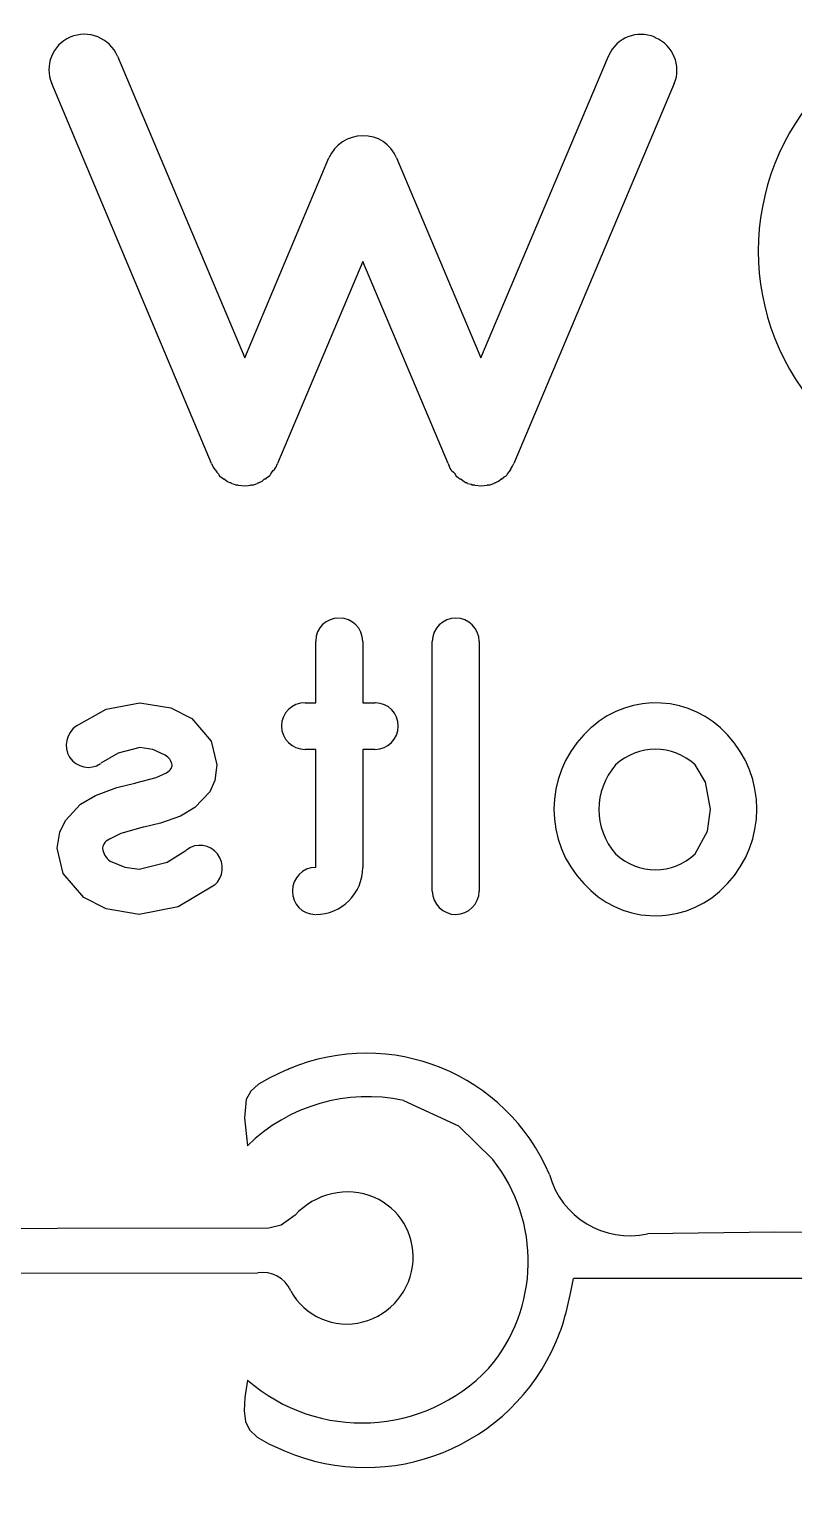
# Model space of a CAD drawing. Header units: inches. Extents: x -144 to 693, y -254 to -25.
# Drawn here: x -106.08 to -103.559, y -242.473 to -237.634 of the extents above; entities that cross this region are included whole.
import ezdxf

# ---------------------------------------------------------------- set-up
doc = ezdxf.new("R2010")
doc.units = ezdxf.units.IN
doc.header["$MEASUREMENT"] = 0
doc.layers.add('Layer 1', color=7, linetype='Continuous')

# ---------------------------------------------------------------- blocks, each defined once
blk = doc.blocks.new('block 452')
at = {"layer": 'Layer 1', "color": 7, "lineweight": 25, "true_color": 0xffffff}
blk.add_lwpolyline([(-105.7183, -240.4057), (-105.6252, -240.3822), (-105.5646, -240.3443)], dxfattribs=at)
blk = doc.blocks.new('block 453')
at = {"layer": 'Layer 1', "color": 7, "lineweight": 25, "true_color": 0xffffff}
blk.add_lwpolyline([(-105.8137, -240.3788), (-105.7658, -240.3995), (-105.7183, -240.4057)], dxfattribs=at)
blk = doc.blocks.new('block 454')
at = {"layer": 'Layer 1', "color": 7, "lineweight": 25, "true_color": 0xffffff}
blk.add_open_spline([(-105.8388, -240.3368), (-105.8371, -240.354), (-105.8278, -240.3698), (-105.8137, -240.3788)], degree=3, dxfattribs=at)
blk = doc.blocks.new('block 455')
at = {"layer": 'Layer 1', "color": 7, "lineweight": 25, "true_color": 0xffffff}
blk.add_lwpolyline([(-105.8347, -240.323), (-105.8378, -240.3299), (-105.8388, -240.3368)], dxfattribs=at)
blk = doc.blocks.new('block 456')
at = {"layer": 'Layer 1', "color": 7, "lineweight": 25, "true_color": 0xffffff}
blk.add_open_spline([(-105.8161, -240.3064), (-105.8244, -240.3099), (-105.8306, -240.3154), (-105.8347, -240.323)], degree=3, dxfattribs=at)
blk = doc.blocks.new('block 457')
at = {"layer": 'Layer 1', "color": 7, "lineweight": 25, "true_color": 0xffffff}
blk.add_lwpolyline([(-105.7045, -240.2672), (-105.7789, -240.2878), (-105.8161, -240.3064)], dxfattribs=at)
blk = doc.blocks.new('block 458')
at = {"layer": 'Layer 1', "color": 7, "lineweight": 25, "true_color": 0xffffff}
blk.add_lwpolyline([(-105.7031, -240.2672), (-105.7045, -240.2672)], dxfattribs=at)
blk = doc.blocks.new('block 459')
at = {"layer": 'Layer 1', "color": 7, "lineweight": 25, "true_color": 0xffffff}
blk.add_lwpolyline([(-105.5815, -240.2306), (-105.6473, -240.2541), (-105.7031, -240.2672)], dxfattribs=at)
blk = doc.blocks.new('block 460')
at = {"layer": 'Layer 1', "color": 7, "lineweight": 25, "true_color": 0xffffff}
blk.add_lwpolyline([(-105.485, -240.15), (-105.5343, -240.2024), (-105.5815, -240.2306)], dxfattribs=at)
blk = doc.blocks.new('block 461')
at = {"layer": 'Layer 1', "color": 7, "lineweight": 25, "true_color": 0xffffff}
blk.add_lwpolyline([(-105.4613, -240.0618), (-105.4688, -240.1135), (-105.485, -240.15)], dxfattribs=at)
blk = doc.blocks.new('block 462')
at = {"layer": 'Layer 1', "color": 7, "lineweight": 25, "true_color": 0xffffff}
blk.add_lwpolyline([(-105.5439, -239.9082), (-105.4802, -239.9833), (-105.4613, -240.0618)], dxfattribs=at)
blk = doc.blocks.new('block 463')
at = {"layer": 'Layer 1', "color": 7, "lineweight": 25, "true_color": 0xffffff}
blk.add_lwpolyline([(-105.7159, -239.8565), (-105.6135, -239.873), (-105.5439, -239.9082)], dxfattribs=at)
blk = doc.blocks.new('block 464')
at = {"layer": 'Layer 1', "color": 7, "lineweight": 25, "true_color": 0xffffff}
blk.add_lwpolyline([(-105.9253, -239.933), (-105.8271, -239.8779), (-105.7159, -239.8565)], dxfattribs=at)
blk = doc.blocks.new('block 465')
at = {"layer": 'Layer 1', "color": 7, "lineweight": 25, "true_color": 0xffffff}
blk.add_open_spline([(-105.9253, -239.933), (-105.9587, -239.9564), (-105.9687, -240.0019), (-105.9477, -240.0363)], degree=3, dxfattribs=at)
blk = doc.blocks.new('block 466')
at = {"layer": 'Layer 1', "color": 7, "lineweight": 25, "true_color": 0xffffff}
blk.add_open_spline([(-105.9477, -240.0363), (-105.925, -240.0708), (-105.8792, -240.0797), (-105.8454, -240.057)], degree=3, dxfattribs=at)
blk = doc.blocks.new('block 467')
at = {"layer": 'Layer 1', "color": 7, "lineweight": 25, "true_color": 0xffffff}
blk.add_lwpolyline([(-105.7159, -240.0046), (-105.7875, -240.0226), (-105.8444, -240.0563)], dxfattribs=at)
blk = doc.blocks.new('block 468')
at = {"layer": 'Layer 1', "color": 7, "lineweight": 25, "true_color": 0xffffff}
blk.add_lwpolyline([(-105.6318, -240.0294), (-105.6728, -240.0102), (-105.7159, -240.0046)], dxfattribs=at)
blk = doc.blocks.new('block 469')
at = {"layer": 'Layer 1', "color": 7, "lineweight": 25, "true_color": 0xffffff}
blk.add_open_spline([(-105.6094, -240.0618), (-105.6115, -240.0481), (-105.6197, -240.0363), (-105.6318, -240.0294)], degree=3, dxfattribs=at)
blk = doc.blocks.new('block 470')
at = {"layer": 'Layer 1', "color": 7, "lineweight": 25, "true_color": 0xffffff}
blk.add_open_spline([(-105.6122, -240.0729), (-105.6101, -240.0701), (-105.6091, -240.066), (-105.6094, -240.0618)], degree=3, dxfattribs=at)
blk = doc.blocks.new('block 471')
at = {"layer": 'Layer 1', "color": 7, "lineweight": 25, "true_color": 0xffffff}
blk.add_open_spline([(-105.6277, -240.0873), (-105.6211, -240.0839), (-105.6159, -240.0791), (-105.6122, -240.0729)], degree=3, dxfattribs=at)
blk = doc.blocks.new('block 472')
at = {"layer": 'Layer 1', "color": 7, "lineweight": 25, "true_color": 0xffffff}
blk.add_lwpolyline([(-105.7296, -240.1204), (-105.6618, -240.1032), (-105.6277, -240.0873)], dxfattribs=at)
blk = doc.blocks.new('block 473')
at = {"layer": 'Layer 1', "color": 7, "lineweight": 25, "true_color": 0xffffff}
blk.add_lwpolyline([(-105.731, -240.1218), (-105.7296, -240.1204)], dxfattribs=at)
blk = doc.blocks.new('block 474')
at = {"layer": 'Layer 1', "color": 7, "lineweight": 25, "true_color": 0xffffff}
blk.add_lwpolyline([(-105.7324, -240.1218), (-105.731, -240.1218)], dxfattribs=at)
blk = doc.blocks.new('block 475')
at = {"layer": 'Layer 1', "color": 7, "lineweight": 25, "true_color": 0xffffff}
blk.add_lwpolyline([(-105.8623, -240.1624), (-105.7916, -240.1356), (-105.7324, -240.1218)], dxfattribs=at)
blk = doc.blocks.new('block 476')
at = {"layer": 'Layer 1', "color": 7, "lineweight": 25, "true_color": 0xffffff}
blk.add_lwpolyline([(-105.9615, -240.2451), (-105.9112, -240.1907), (-105.8623, -240.1624)], dxfattribs=at)
blk = doc.blocks.new('block 477')
at = {"layer": 'Layer 1', "color": 7, "lineweight": 25, "true_color": 0xffffff}
blk.add_lwpolyline([(-105.9884, -240.3368), (-105.9794, -240.2837), (-105.9615, -240.2451)], dxfattribs=at)
blk = doc.blocks.new('block 478')
at = {"layer": 'Layer 1', "color": 7, "lineweight": 25, "true_color": 0xffffff}
blk.add_lwpolyline([(-105.9002, -240.4994), (-105.9684, -240.4201), (-105.9884, -240.3368)], dxfattribs=at)
blk = doc.blocks.new('block 479')
at = {"layer": 'Layer 1', "color": 7, "lineweight": 25, "true_color": 0xffffff}
blk.add_lwpolyline([(-105.7183, -240.5552), (-105.8271, -240.5366), (-105.9002, -240.4994)], dxfattribs=at)
blk = doc.blocks.new('block 480')
at = {"layer": 'Layer 1', "color": 7, "lineweight": 25, "true_color": 0xffffff}
blk.add_lwpolyline([(-105.4699, -240.4587), (-105.5894, -240.5297), (-105.7183, -240.5552)], dxfattribs=at)
blk = doc.blocks.new('block 481')
at = {"layer": 'Layer 1', "color": 7, "lineweight": 25, "true_color": 0xffffff}
blk.add_open_spline([(-105.4699, -240.4587), (-105.4392, -240.4325), (-105.4344, -240.3864), (-105.4599, -240.3554)], degree=3, dxfattribs=at)
blk = doc.blocks.new('block 482')
at = {"layer": 'Layer 1', "color": 7, "lineweight": 25, "true_color": 0xffffff}
blk.add_open_spline([(-105.4599, -240.3554), (-105.484, -240.3237), (-105.5295, -240.3175), (-105.5612, -240.3416), (-105.5625, -240.3423), (-105.5636, -240.343), (-105.5646, -240.3443)], degree=3, knots=[0, 0, 0, 0, 1, 1, 1, 2, 2, 2, 2], dxfattribs=at)
blk = doc.blocks.new('block 483')
at = {"layer": 'Layer 1', "color": 7, "lineweight": 25, "true_color": 0xffffff}
blk.add_lwpolyline([(-104.7509, -240.478), (-104.7509, -239.6539)], dxfattribs=at)
blk = doc.blocks.new('block 484')
at = {"layer": 'Layer 1', "color": 7, "lineweight": 25, "true_color": 0xffffff}
blk.add_open_spline([(-104.7509, -240.478), (-104.7509, -240.5207), (-104.7157, -240.5552), (-104.673, -240.5552)], degree=3, dxfattribs=at)
blk = doc.blocks.new('block 485')
at = {"layer": 'Layer 1', "color": 7, "lineweight": 25, "true_color": 0xffffff}
blk.add_open_spline([(-104.673, -240.5552), (-104.631, -240.5545), (-104.5965, -240.5207), (-104.5962, -240.478)], degree=3, dxfattribs=at)
blk = doc.blocks.new('block 486')
at = {"layer": 'Layer 1', "color": 7, "lineweight": 25, "true_color": 0xffffff}
blk.add_lwpolyline([(-104.5962, -239.6539), (-104.5962, -240.478)], dxfattribs=at)
blk = doc.blocks.new('block 487')
at = {"layer": 'Layer 1', "color": 7, "lineweight": 25, "true_color": 0xffffff}
blk.add_open_spline([(-104.5962, -239.6539), (-104.5965, -239.6112), (-104.631, -239.5775), (-104.673, -239.5768)], degree=3, dxfattribs=at)
blk = doc.blocks.new('block 488')
at = {"layer": 'Layer 1', "color": 7, "lineweight": 25, "true_color": 0xffffff}
blk.add_open_spline([(-104.673, -239.5768), (-104.7157, -239.5768), (-104.7509, -239.6112), (-104.7509, -239.6539)], degree=3, dxfattribs=at)
blk = doc.blocks.new('block 530')
at = {"layer": 'Layer 1', "color": 7, "lineweight": 25, "true_color": 0xffffff}
blk.add_lwpolyline([(-105.4127, -239.133), (-105.4041, -239.1351), (-105.3955, -239.1379)], dxfattribs=at)
blk = doc.blocks.new('block 531')
at = {"layer": 'Layer 1', "color": 7, "lineweight": 25, "true_color": 0xffffff}
blk.add_lwpolyline([(-105.3913, -239.1379), (-105.3955, -239.1379)], dxfattribs=at)
blk = doc.blocks.new('block 532')
at = {"layer": 'Layer 1', "color": 7, "lineweight": 25, "true_color": 0xffffff}
blk.add_lwpolyline([(-105.3913, -239.1379), (-105.38, -239.1392), (-105.3696, -239.1399)], dxfattribs=at)
blk = doc.blocks.new('block 533')
at = {"layer": 'Layer 1', "color": 7, "lineweight": 25, "true_color": 0xffffff}
blk.add_lwpolyline([(-105.3696, -239.1399), (-105.3589, -239.1392), (-105.3503, -239.1379)], dxfattribs=at)
blk = doc.blocks.new('block 534')
at = {"layer": 'Layer 1', "color": 7, "lineweight": 25, "true_color": 0xffffff}
blk.add_lwpolyline([(-105.3441, -239.1379), (-105.3503, -239.1379)], dxfattribs=at)
blk = doc.blocks.new('block 535')
at = {"layer": 'Layer 1', "color": 7, "lineweight": 25, "true_color": 0xffffff}
blk.add_lwpolyline([(-105.3441, -239.1379), (-105.3345, -239.1344), (-105.329, -239.133)], dxfattribs=at)
blk = doc.blocks.new('block 536')
at = {"layer": 'Layer 1', "color": 7, "lineweight": 25, "true_color": 0xffffff}
blk.add_open_spline([(-105.3248, -239.131), (-105.3262, -239.131), (-105.3279, -239.1317), (-105.329, -239.133)], degree=3, dxfattribs=at)
blk = doc.blocks.new('block 537')
at = {"layer": 'Layer 1', "color": 7, "lineweight": 25, "true_color": 0xffffff}
blk.add_lwpolyline([(-105.3248, -239.131), (-105.3121, -239.1248), (-105.3052, -239.1179)], dxfattribs=at)
blk = doc.blocks.new('block 538')
at = {"layer": 'Layer 1', "color": 7, "lineweight": 25, "true_color": 0xffffff}
blk.add_lwpolyline([(-105.3031, -239.1179), (-105.3052, -239.1179)], dxfattribs=at)
blk = doc.blocks.new('block 539')
at = {"layer": 'Layer 1', "color": 7, "lineweight": 25, "true_color": 0xffffff}
blk.add_lwpolyline([(-105.3031, -239.1179), (-105.2938, -239.111), (-105.288, -239.1075)], dxfattribs=at)
blk = doc.blocks.new('block 540')
at = {"layer": 'Layer 1', "color": 7, "lineweight": 25, "true_color": 0xffffff}
blk.add_lwpolyline([(-105.288, -239.1075), (-105.2856, -239.1048), (-105.2835, -239.1007)], dxfattribs=at)
blk = doc.blocks.new('block 541')
at = {"layer": 'Layer 1', "color": 7, "lineweight": 25, "true_color": 0xffffff}
blk.add_lwpolyline([(-105.2835, -239.1007), (-105.2787, -239.0938), (-105.2752, -239.0882)], dxfattribs=at)
blk = doc.blocks.new('block 542')
at = {"layer": 'Layer 1', "color": 7, "lineweight": 25, "true_color": 0xffffff}
blk.add_open_spline([(-105.2752, -239.0882), (-105.2752, -239.0882), (-105.2732, -239.0882), (-105.2732, -239.0882), (-105.2718, -239.0876), (-105.2714, -239.0876), (-105.2714, -239.0876)], degree=3, knots=[0, 0, 0, 0, 1, 1, 1, 2, 2, 2, 2], dxfattribs=at)
blk = doc.blocks.new('block 543')
at = {"layer": 'Layer 1', "color": 7, "lineweight": 25, "true_color": 0xffffff}
blk.add_open_spline([(-105.2711, -239.0862), (-105.2666, -239.08), (-105.2635, -239.0738), (-105.2621, -239.0669)], degree=3, dxfattribs=at)
blk = doc.blocks.new('block 544')
at = {"layer": 'Layer 1', "color": 7, "lineweight": 25, "true_color": 0xffffff}
blk.add_lwpolyline([(-104.9803, -238.3999), (-105.2621, -239.0669)], dxfattribs=at)
blk = doc.blocks.new('block 545')
at = {"layer": 'Layer 1', "color": 7, "lineweight": 25, "true_color": 0xffffff}
blk.add_lwpolyline([(-104.6985, -239.0669), (-104.9803, -238.3999)], dxfattribs=at)
blk = doc.blocks.new('block 546')
at = {"layer": 'Layer 1', "color": 7, "lineweight": 25, "true_color": 0xffffff}
blk.add_lwpolyline([(-104.6985, -239.0669), (-104.6937, -239.0786), (-104.6903, -239.0862)], dxfattribs=at)
blk = doc.blocks.new('block 547')
at = {"layer": 'Layer 1', "color": 7, "lineweight": 25, "true_color": 0xffffff}
blk.add_open_spline([(-104.6882, -239.0882), (-104.6878, -239.0869), (-104.6889, -239.0862), (-104.6896, -239.0862)], degree=3, dxfattribs=at)
blk = doc.blocks.new('block 548')
at = {"layer": 'Layer 1', "color": 7, "lineweight": 25, "true_color": 0xffffff}
blk.add_lwpolyline([(-104.6882, -239.0882), (-104.6806, -239.0951), (-104.6751, -239.1007)], dxfattribs=at)
blk = doc.blocks.new('block 549')
at = {"layer": 'Layer 1', "color": 7, "lineweight": 25, "true_color": 0xffffff}
blk.add_open_spline([(-104.6751, -239.1007), (-104.6751, -239.1007), (-104.6751, -239.1027), (-104.6751, -239.1027), (-104.6744, -239.1041), (-104.6737, -239.1055), (-104.6737, -239.1055), (-104.673, -239.1062), (-104.673, -239.1075), (-104.673, -239.1075)], degree=3, knots=[0, 0, 0, 0, 1, 1, 1, 2, 2, 2, 3, 3, 3, 3], dxfattribs=at)
blk = doc.blocks.new('block 550')
at = {"layer": 'Layer 1', "color": 7, "lineweight": 25, "true_color": 0xffffff}
blk.add_lwpolyline([(-104.673, -239.1075), (-104.6658, -239.1124), (-104.6599, -239.1179)], dxfattribs=at)
blk = doc.blocks.new('block 551')
at = {"layer": 'Layer 1', "color": 7, "lineweight": 25, "true_color": 0xffffff}
blk.add_lwpolyline([(-104.6558, -239.1179), (-104.6599, -239.1179)], dxfattribs=at)
blk = doc.blocks.new('block 552')
at = {"layer": 'Layer 1', "color": 7, "lineweight": 25, "true_color": 0xffffff}
blk.add_lwpolyline([(-104.6558, -239.1179), (-104.6455, -239.1261), (-104.6386, -239.131)], dxfattribs=at)
blk = doc.blocks.new('block 553')
at = {"layer": 'Layer 1', "color": 7, "lineweight": 25, "true_color": 0xffffff}
blk.add_lwpolyline([(-104.6365, -239.131), (-104.6386, -239.131)], dxfattribs=at)
blk = doc.blocks.new('block 554')
at = {"layer": 'Layer 1', "color": 7, "lineweight": 25, "true_color": 0xffffff}
blk.add_open_spline([(-104.6344, -239.133), (-104.6341, -239.1323), (-104.6351, -239.131), (-104.6358, -239.131)], degree=3, dxfattribs=at)
blk = doc.blocks.new('block 555')
at = {"layer": 'Layer 1', "color": 7, "lineweight": 25, "true_color": 0xffffff}
blk.add_lwpolyline([(-104.6344, -239.133), (-104.6231, -239.1351), (-104.6172, -239.1379)], dxfattribs=at)
blk = doc.blocks.new('block 556')
at = {"layer": 'Layer 1', "color": 7, "lineweight": 25, "true_color": 0xffffff}
blk.add_lwpolyline([(-104.6103, -239.1379), (-104.6172, -239.1379)], dxfattribs=at)
blk = doc.blocks.new('block 557')
at = {"layer": 'Layer 1', "color": 7, "lineweight": 25, "true_color": 0xffffff}
blk.add_lwpolyline([(-104.6103, -239.1379), (-104.6, -239.1392), (-104.591, -239.1399)], dxfattribs=at)
blk = doc.blocks.new('block 558')
at = {"layer": 'Layer 1', "color": 7, "lineweight": 25, "true_color": 0xffffff}
blk.add_lwpolyline([(-104.591, -239.1399), (-104.5793, -239.1392), (-104.5697, -239.1379)], dxfattribs=at)
blk = doc.blocks.new('block 559')
at = {"layer": 'Layer 1', "color": 7, "lineweight": 25, "true_color": 0xffffff}
blk.add_lwpolyline([(-104.5635, -239.1379), (-104.5697, -239.1379)], dxfattribs=at)
blk = doc.blocks.new('block 560')
at = {"layer": 'Layer 1', "color": 7, "lineweight": 25, "true_color": 0xffffff}
blk.add_lwpolyline([(-104.5635, -239.1379), (-104.5542, -239.1344), (-104.5483, -239.133)], dxfattribs=at)
blk = doc.blocks.new('block 561')
at = {"layer": 'Layer 1', "color": 7, "lineweight": 25, "true_color": 0xffffff}
blk.add_open_spline([(-104.5438, -239.131), (-104.5456, -239.131), (-104.5473, -239.1317), (-104.5483, -239.133)], degree=3, dxfattribs=at)
blk = doc.blocks.new('block 562')
at = {"layer": 'Layer 1', "color": 7, "lineweight": 25, "true_color": 0xffffff}
blk.add_lwpolyline([(-104.5438, -239.131), (-104.5325, -239.1248), (-104.5245, -239.1179)], dxfattribs=at)
blk = doc.blocks.new('block 563')
at = {"layer": 'Layer 1', "color": 7, "lineweight": 25, "true_color": 0xffffff}
blk.add_lwpolyline([(-104.5221, -239.1179), (-104.5245, -239.1179)], dxfattribs=at)
blk = doc.blocks.new('block 564')
at = {"layer": 'Layer 1', "color": 7, "lineweight": 25, "true_color": 0xffffff}
blk.add_lwpolyline([(-104.5221, -239.1179), (-104.5139, -239.111), (-104.5073, -239.1075)], dxfattribs=at)
blk = doc.blocks.new('block 565')
at = {"layer": 'Layer 1', "color": 7, "lineweight": 25, "true_color": 0xffffff}
blk.add_lwpolyline([(-104.5073, -239.1075), (-104.5049, -239.1048), (-104.5028, -239.1007)], dxfattribs=at)
blk = doc.blocks.new('block 566')
at = {"layer": 'Layer 1', "color": 7, "lineweight": 25, "true_color": 0xffffff}
blk.add_lwpolyline([(-104.5028, -239.1007), (-104.4973, -239.0938), (-104.4925, -239.0882)], dxfattribs=at)
blk = doc.blocks.new('block 567')
at = {"layer": 'Layer 1', "color": 7, "lineweight": 25, "true_color": 0xffffff}
blk.add_lwpolyline([(-104.4925, -239.0862), (-104.4925, -239.0882)], dxfattribs=at)
blk = doc.blocks.new('block 568')
at = {"layer": 'Layer 1', "color": 7, "lineweight": 25, "true_color": 0xffffff}
blk.add_lwpolyline([(-104.4925, -239.0862), (-104.4863, -239.0758), (-104.4815, -239.0669)], dxfattribs=at)
blk = doc.blocks.new('block 569')
at = {"layer": 'Layer 1', "color": 7, "lineweight": 25, "true_color": 0xffffff}
blk.add_lwpolyline([(-103.9523, -237.8129), (-104.4815, -239.0669)], dxfattribs=at)
blk = doc.blocks.new('block 570')
at = {"layer": 'Layer 1', "color": 7, "lineweight": 25, "true_color": 0xffffff}
blk.add_open_spline([(-103.9523, -237.8129), (-103.9279, -237.7536), (-103.9558, -237.6861), (-104.015, -237.6613), (-104.0157, -237.6606), (-104.0164, -237.6606), (-104.0171, -237.6599)], degree=3, knots=[0, 0, 0, 0, 1, 1, 1, 2, 2, 2, 2], dxfattribs=at)
blk = doc.blocks.new('block 571')
at = {"layer": 'Layer 1', "color": 7, "lineweight": 25, "true_color": 0xffffff}
blk.add_open_spline([(-104.0171, -237.6599), (-104.0753, -237.6344), (-104.1432, -237.6613), (-104.1687, -237.7192), (-104.169, -237.7205), (-104.1694, -237.7212), (-104.17, -237.7226)], degree=3, knots=[0, 0, 0, 0, 1, 1, 1, 2, 2, 2, 2], dxfattribs=at)
blk = doc.blocks.new('block 572')
at = {"layer": 'Layer 1', "color": 7, "lineweight": 25, "true_color": 0xffffff}
blk.add_lwpolyline([(-104.591, -238.7182), (-104.17, -237.7226)], dxfattribs=at)
blk = doc.blocks.new('block 573')
at = {"layer": 'Layer 1', "color": 7, "lineweight": 25, "true_color": 0xffffff}
blk.add_lwpolyline([(-104.8687, -238.0582), (-104.591, -238.7182)], dxfattribs=at)
blk = doc.blocks.new('block 574')
at = {"layer": 'Layer 1', "color": 7, "lineweight": 25, "true_color": 0xffffff}
blk.add_open_spline([(-104.8687, -238.0582), (-104.8873, -238.0127), (-104.9318, -237.9838), (-104.9803, -237.9851)], degree=3, dxfattribs=at)
blk = doc.blocks.new('block 575')
at = {"layer": 'Layer 1', "color": 7, "lineweight": 25, "true_color": 0xffffff}
blk.add_open_spline([(-104.9803, -237.9851), (-105.0289, -237.9851), (-105.0727, -238.0141), (-105.0923, -238.0582)], degree=3, dxfattribs=at)
blk = doc.blocks.new('block 576')
at = {"layer": 'Layer 1', "color": 7, "lineweight": 25, "true_color": 0xffffff}
blk.add_lwpolyline([(-105.3696, -238.7182), (-105.0923, -238.0582)], dxfattribs=at)
blk = doc.blocks.new('block 577')
at = {"layer": 'Layer 1', "color": 7, "lineweight": 25, "true_color": 0xffffff}
blk.add_lwpolyline([(-105.7892, -237.7226), (-105.3696, -238.7182)], dxfattribs=at)
blk = doc.blocks.new('block 578')
at = {"layer": 'Layer 1', "color": 7, "lineweight": 25, "true_color": 0xffffff}
blk.add_open_spline([(-105.7892, -237.7226), (-105.8151, -237.662), (-105.8854, -237.6337), (-105.946, -237.6599)], degree=3, dxfattribs=at)
blk = doc.blocks.new('block 579')
at = {"layer": 'Layer 1', "color": 7, "lineweight": 25, "true_color": 0xffffff}
blk.add_open_spline([(-105.946, -237.6599), (-106.0046, -237.6854), (-106.0318, -237.7536), (-106.0063, -237.8122)], degree=3, dxfattribs=at)
blk = doc.blocks.new('block 580')
at = {"layer": 'Layer 1', "color": 7, "lineweight": 25, "true_color": 0xffffff}
blk.add_lwpolyline([(-105.4792, -239.0669), (-106.0063, -237.8129)], dxfattribs=at)
blk = doc.blocks.new('block 581')
at = {"layer": 'Layer 1', "color": 7, "lineweight": 25, "true_color": 0xffffff}
blk.add_lwpolyline([(-105.4792, -239.0669), (-105.4744, -239.0786), (-105.4688, -239.0862)], dxfattribs=at)
blk = doc.blocks.new('block 582')
at = {"layer": 'Layer 1', "color": 7, "lineweight": 25, "true_color": 0xffffff}
blk.add_lwpolyline([(-105.4664, -239.0882), (-105.4688, -239.0862)], dxfattribs=at)
blk = doc.blocks.new('block 583')
at = {"layer": 'Layer 1', "color": 7, "lineweight": 25, "true_color": 0xffffff}
blk.add_lwpolyline([(-105.4664, -239.0882), (-105.4613, -239.0951), (-105.4558, -239.1007)], dxfattribs=at)
blk = doc.blocks.new('block 584')
at = {"layer": 'Layer 1', "color": 7, "lineweight": 25, "true_color": 0xffffff}
blk.add_open_spline([(-105.4558, -239.1007), (-105.4558, -239.1007), (-105.4554, -239.1027), (-105.4554, -239.1027), (-105.4551, -239.1041), (-105.4544, -239.1055), (-105.4544, -239.1055), (-105.4537, -239.1062), (-105.4537, -239.1075), (-105.4537, -239.1075)], degree=3, knots=[0, 0, 0, 0, 1, 1, 1, 2, 2, 2, 3, 3, 3, 3], dxfattribs=at)
blk = doc.blocks.new('block 585')
at = {"layer": 'Layer 1', "color": 7, "lineweight": 25, "true_color": 0xffffff}
blk.add_lwpolyline([(-105.4537, -239.1075), (-105.4451, -239.1124), (-105.4385, -239.1179)], dxfattribs=at)
blk = doc.blocks.new('block 586')
at = {"layer": 'Layer 1', "color": 7, "lineweight": 25, "true_color": 0xffffff}
blk.add_lwpolyline([(-105.4365, -239.1179), (-105.4385, -239.1179)], dxfattribs=at)
blk = doc.blocks.new('block 587')
at = {"layer": 'Layer 1', "color": 7, "lineweight": 25, "true_color": 0xffffff}
blk.add_lwpolyline([(-105.4365, -239.1179), (-105.4265, -239.1261), (-105.4172, -239.131)], dxfattribs=at)
blk = doc.blocks.new('block 588')
at = {"layer": 'Layer 1', "color": 7, "lineweight": 25, "true_color": 0xffffff}
blk.add_lwpolyline([(-105.4151, -239.131), (-105.4172, -239.131)], dxfattribs=at)
blk = doc.blocks.new('block 589')
at = {"layer": 'Layer 1', "color": 7, "lineweight": 25, "true_color": 0xffffff}
blk.add_open_spline([(-105.4127, -239.133), (-105.4123, -239.1323), (-105.4134, -239.131), (-105.4144, -239.131)], degree=3, dxfattribs=at)
blk = doc.blocks.new('block 705')
at = {"layer": 'Layer 1', "color": 7, "lineweight": 25, "true_color": 0xffffff}
blk.add_lwpolyline([(-106.6209, -241.7389), (-106.5706, -241.7389), (-106.5485, -241.7389), (-106.5265, -241.7389), (-106.3949, -241.7389), (-105.3266, -241.7382)], dxfattribs=at)
blk = doc.blocks.new('block 706')
at = {"layer": 'Layer 1', "color": 7, "lineweight": 25, "true_color": 0xffffff}
blk.add_open_spline([(-105.218, -241.7968), (-105.2366, -241.7548), (-105.2814, -241.7306), (-105.3266, -241.7382)], degree=3, dxfattribs=at)
blk = doc.blocks.new('block 707')
at = {"layer": 'Layer 1', "color": 7, "lineweight": 25, "true_color": 0xffffff}
blk.add_open_spline([(-105.218, -241.7968), (-105.1719, -241.8815), (-105.074, -241.9243), (-104.9803, -241.9001)], degree=3, dxfattribs=at)
blk = doc.blocks.new('block 708')
at = {"layer": 'Layer 1', "color": 7, "lineweight": 25, "true_color": 0xffffff}
blk.add_open_spline([(-104.9803, -241.9001), (-104.8873, -241.876), (-104.8205, -241.7947), (-104.8139, -241.6989)], degree=3, dxfattribs=at)
blk = doc.blocks.new('block 709')
at = {"layer": 'Layer 1', "color": 7, "lineweight": 25, "true_color": 0xffffff}
blk.add_open_spline([(-104.8139, -241.6989), (-104.8088, -241.6094), (-104.8597, -241.5253), (-104.9421, -241.4888)], degree=3, dxfattribs=at)
blk = doc.blocks.new('block 710')
at = {"layer": 'Layer 1', "color": 7, "lineweight": 25, "true_color": 0xffffff}
blk.add_open_spline([(-104.9421, -241.4888), (-105.0334, -241.4509), (-105.1381, -241.475), (-105.2036, -241.548)], degree=3, dxfattribs=at)
blk = doc.blocks.new('block 711')
at = {"layer": 'Layer 1', "color": 7, "lineweight": 25, "true_color": 0xffffff}
blk.add_lwpolyline([(-105.2036, -241.548), (-105.249, -241.5804), (-105.2897, -241.5908)], dxfattribs=at)
blk = doc.blocks.new('block 712')
at = {"layer": 'Layer 1', "color": 7, "lineweight": 25, "true_color": 0xffffff}
blk.add_lwpolyline([(-105.2897, -241.5908), (-105.9884, -241.5921), (-106.5368, -241.5935)], dxfattribs=at)
blk = doc.blocks.new('block 714')
at = {"layer": 'Layer 1', "color": 7, "lineweight": 25, "true_color": 0xffffff}
blk.add_open_spline([(-103.4579, -237.8211), (-103.7477, -238.1264), (-103.7477, -238.6046), (-103.4579, -238.9098)], degree=3, dxfattribs=at)
blk = doc.blocks.new('block 717')
at = {"layer": 'Layer 1', "color": 7, "lineweight": 25, "true_color": 0xffffff}
blk.add_lwpolyline([(-103.0886, -241.7561), (-104.2851, -241.7561)], dxfattribs=at)
blk = doc.blocks.new('block 723')
at = {"layer": 'Layer 1', "color": 7, "lineweight": 25, "true_color": 0xffffff}
blk.add_lwpolyline([(-103.0841, -241.6059), (-103.6216, -241.6032), (-104.0405, -241.6094)], dxfattribs=at)
blk = doc.blocks.new('block 724')
at = {"layer": 'Layer 1', "color": 7, "lineweight": 25, "true_color": 0xffffff}
blk.add_open_spline([(-104.3643, -241.4137), (-104.3258, -241.5542), (-104.1831, -241.6404), (-104.0405, -241.6094)], degree=3, dxfattribs=at)
blk = doc.blocks.new('block 725')
at = {"layer": 'Layer 1', "color": 7, "lineweight": 25, "true_color": 0xffffff}
blk.add_open_spline([(-104.3643, -241.4137), (-104.5056, -241.0802), (-104.8901, -240.9238), (-105.2236, -241.065), (-105.2277, -241.0671), (-105.2318, -241.0685), (-105.236, -241.0706)], degree=3, knots=[0, 0, 0, 0, 1, 1, 1, 2, 2, 2, 2], dxfattribs=at)
blk = doc.blocks.new('block 726')
at = {"layer": 'Layer 1', "color": 7, "lineweight": 25, "true_color": 0xffffff}
blk.add_lwpolyline([(-105.236, -241.0706), (-105.2869, -241.094), (-105.3241, -241.1153), (-105.3496, -241.1381), (-105.3645, -241.1656), (-105.3703, -241.2263), (-105.361, -241.3186)], dxfattribs=at)
blk = doc.blocks.new('block 727')
at = {"layer": 'Layer 1', "color": 7, "lineweight": 25, "true_color": 0xffffff}
blk.add_open_spline([(-104.846, -241.1691), (-105.032, -241.1291), (-105.2256, -241.1856), (-105.361, -241.3186)], degree=3, dxfattribs=at)
blk = doc.blocks.new('block 728')
at = {"layer": 'Layer 1', "color": 7, "lineweight": 25, "true_color": 0xffffff}
blk.add_lwpolyline([(-104.846, -241.1691), (-104.6641, -241.2525), (-104.5511, -241.3641)], dxfattribs=at)
blk = doc.blocks.new('block 729')
at = {"layer": 'Layer 1', "color": 7, "lineweight": 25, "true_color": 0xffffff}
blk.add_open_spline([(-104.5648, -242.0531), (-104.396, -241.856), (-104.3905, -241.5673), (-104.5511, -241.3641)], degree=3, dxfattribs=at)
blk = doc.blocks.new('block 730')
at = {"layer": 'Layer 1', "color": 7, "lineweight": 25, "true_color": 0xffffff}
blk.add_open_spline([(-105.361, -242.0917), (-105.1285, -242.2949), (-104.7764, -242.2777), (-104.5648, -242.0531)], degree=3, dxfattribs=at)
blk = doc.blocks.new('block 731')
at = {"layer": 'Layer 1', "color": 7, "lineweight": 25, "true_color": 0xffffff}
blk.add_lwpolyline([(-105.361, -242.0917), (-105.3696, -242.1489), (-105.372, -242.1937), (-105.3676, -242.2281), (-105.3538, -242.2557), (-105.329, -242.2798), (-105.2907, -242.3018), (-105.238, -242.3259)], dxfattribs=at)
blk = doc.blocks.new('block 732')
at = {"layer": 'Layer 1', "color": 7, "lineweight": 25, "true_color": 0xffffff}
blk.add_open_spline([(-105.238, -242.3259), (-104.8904, -242.4734), (-104.4894, -242.3115), (-104.342, -241.9642), (-104.3268, -241.9291), (-104.3147, -241.8919), (-104.3058, -241.8547)], degree=3, knots=[0, 0, 0, 0, 1, 1, 1, 2, 2, 2, 2], dxfattribs=at)
blk = doc.blocks.new('block 733')
at = {"layer": 'Layer 1', "color": 7, "lineweight": 25, "true_color": 0xffffff}
blk.add_lwpolyline([(-104.3058, -241.8547), (-104.2941, -241.8009), (-104.2851, -241.7561)], dxfattribs=at)
blk = doc.blocks.new('block 766')
at = {"layer": 'Layer 1', "color": 7, "lineweight": 25, "true_color": 0xffffff}
blk.add_open_spline([(-104.2507, -239.9626), (-104.3823, -240.0997), (-104.3823, -240.3161), (-104.2507, -240.4532)], degree=3, dxfattribs=at)
blk = doc.blocks.new('block 767')
at = {"layer": 'Layer 1', "color": 7, "lineweight": 25, "true_color": 0xffffff}
blk.add_open_spline([(-104.2507, -240.4532), (-104.1342, -240.5841), (-103.9341, -240.5958), (-103.8035, -240.4794), (-103.7938, -240.4711), (-103.7852, -240.4622), (-103.777, -240.4532)], degree=3, knots=[0, 0, 0, 0, 1, 1, 1, 2, 2, 2, 2], dxfattribs=at)
blk = doc.blocks.new('block 768')
at = {"layer": 'Layer 1', "color": 7, "lineweight": 25, "true_color": 0xffffff}
blk.add_open_spline([(-103.777, -240.4532), (-103.6478, -240.3147), (-103.6478, -240.1004), (-103.777, -239.9626)], degree=3, dxfattribs=at)
blk = doc.blocks.new('block 769')
at = {"layer": 'Layer 1', "color": 7, "lineweight": 25, "true_color": 0xffffff}
blk.add_open_spline([(-103.777, -239.9626), (-103.8937, -239.8317), (-104.0949, -239.8207), (-104.2255, -239.9378), (-104.2341, -239.9454), (-104.2427, -239.9537), (-104.2507, -239.9626)], degree=3, knots=[0, 0, 0, 0, 1, 1, 1, 2, 2, 2, 2], dxfattribs=at)
blk = doc.blocks.new('block 770')
at = {"layer": 'Layer 1', "color": 7, "lineweight": 25, "true_color": 0xffffff}
blk.add_lwpolyline([(-105.1357, -240.0102), (-105.1705, -240.0102)], dxfattribs=at)
blk = doc.blocks.new('block 771')
at = {"layer": 'Layer 1', "color": 7, "lineweight": 25, "true_color": 0xffffff}
blk.add_lwpolyline([(-105.1357, -240.4001), (-105.1357, -240.0102)], dxfattribs=at)
blk = doc.blocks.new('block 772')
at = {"layer": 'Layer 1', "color": 7, "lineweight": 25, "true_color": 0xffffff}
blk.add_open_spline([(-105.1357, -240.4001), (-105.1781, -240.4001), (-105.2125, -240.4346), (-105.2125, -240.4773)], degree=3, dxfattribs=at)
blk = doc.blocks.new('block 773')
at = {"layer": 'Layer 1', "color": 7, "lineweight": 25, "true_color": 0xffffff}
blk.add_open_spline([(-105.2125, -240.478), (-105.2132, -240.52), (-105.1795, -240.5545), (-105.1374, -240.5552)], degree=3, dxfattribs=at)
blk = doc.blocks.new('block 774')
at = {"layer": 'Layer 1', "color": 7, "lineweight": 25, "true_color": 0xffffff}
blk.add_open_spline([(-105.1357, -240.5552), (-105.0499, -240.5552), (-104.9807, -240.4856), (-104.9803, -240.4001)], degree=3, dxfattribs=at)
blk = doc.blocks.new('block 775')
at = {"layer": 'Layer 1', "color": 7, "lineweight": 25, "true_color": 0xffffff}
blk.add_lwpolyline([(-104.9803, -240.0102), (-104.9803, -240.4001)], dxfattribs=at)
blk = doc.blocks.new('block 776')
at = {"layer": 'Layer 1', "color": 7, "lineweight": 25, "true_color": 0xffffff}
blk.add_lwpolyline([(-104.94, -240.0102), (-104.9803, -240.0102)], dxfattribs=at)
blk = doc.blocks.new('block 777')
at = {"layer": 'Layer 1', "color": 7, "lineweight": 25, "true_color": 0xffffff}
blk.add_open_spline([(-104.94, -240.0102), (-104.8976, -240.0102), (-104.8632, -239.9764), (-104.8632, -239.9337)], degree=3, dxfattribs=at)
blk = doc.blocks.new('block 778')
at = {"layer": 'Layer 1', "color": 7, "lineweight": 25, "true_color": 0xffffff}
blk.add_open_spline([(-104.8632, -239.933), (-104.8625, -239.8916), (-104.8963, -239.8572), (-104.9383, -239.8565), (-104.9386, -239.8565), (-104.9393, -239.8565), (-104.94, -239.8565)], degree=3, knots=[0, 0, 0, 0, 1, 1, 1, 2, 2, 2, 2], dxfattribs=at)
blk = doc.blocks.new('block 779')
at = {"layer": 'Layer 1', "color": 7, "lineweight": 25, "true_color": 0xffffff}
blk.add_lwpolyline([(-104.9803, -239.8565), (-104.94, -239.8565)], dxfattribs=at)
blk = doc.blocks.new('block 780')
at = {"layer": 'Layer 1', "color": 7, "lineweight": 25, "true_color": 0xffffff}
blk.add_lwpolyline([(-104.9803, -239.6539), (-104.9803, -239.8565)], dxfattribs=at)
blk = doc.blocks.new('block 781')
at = {"layer": 'Layer 1', "color": 7, "lineweight": 25, "true_color": 0xffffff}
blk.add_open_spline([(-104.9803, -239.6539), (-104.9803, -239.6112), (-105.0151, -239.5768), (-105.0575, -239.5768)], degree=3, dxfattribs=at)
blk = doc.blocks.new('block 782')
at = {"layer": 'Layer 1', "color": 7, "lineweight": 25, "true_color": 0xffffff}
blk.add_open_spline([(-105.0589, -239.5768), (-105.1006, -239.5768), (-105.135, -239.6098), (-105.1357, -239.6519), (-105.1357, -239.6526), (-105.1357, -239.6532), (-105.1357, -239.6539)], degree=3, knots=[0, 0, 0, 0, 1, 1, 1, 2, 2, 2, 2], dxfattribs=at)
blk = doc.blocks.new('block 783')
at = {"layer": 'Layer 1', "color": 7, "lineweight": 25, "true_color": 0xffffff}
blk.add_lwpolyline([(-105.1357, -239.8565), (-105.1357, -239.6539)], dxfattribs=at)
blk = doc.blocks.new('block 784')
at = {"layer": 'Layer 1', "color": 7, "lineweight": 25, "true_color": 0xffffff}
blk.add_lwpolyline([(-105.1705, -239.8565), (-105.1357, -239.8565)], dxfattribs=at)
blk = doc.blocks.new('block 785')
at = {"layer": 'Layer 1', "color": 7, "lineweight": 25, "true_color": 0xffffff}
blk.add_open_spline([(-105.1705, -239.8565), (-105.2132, -239.8565), (-105.2484, -239.8903), (-105.2487, -239.933)], degree=3, dxfattribs=at)
blk = doc.blocks.new('block 786')
at = {"layer": 'Layer 1', "color": 7, "lineweight": 25, "true_color": 0xffffff}
blk.add_open_spline([(-105.2487, -239.933), (-105.2477, -239.9757), (-105.2132, -240.0102), (-105.1705, -240.0102)], degree=3, dxfattribs=at)
blk = doc.blocks.new('block 956')
at = {"layer": 'Layer 1', "color": 7, "lineweight": 25, "true_color": 0xffffff}
blk.add_lwpolyline([(-103.8331, -240.2072), (-103.8493, -240.1183), (-103.8834, -240.0618)], dxfattribs=at)
blk = doc.blocks.new('block 957')
at = {"layer": 'Layer 1', "color": 7, "lineweight": 25, "true_color": 0xffffff}
blk.add_open_spline([(-103.8834, -240.0618), (-103.9568, -239.9922), (-104.0722, -239.9922), (-104.1459, -240.0618)], degree=3, dxfattribs=at)
blk = doc.blocks.new('block 958')
at = {"layer": 'Layer 1', "color": 7, "lineweight": 25, "true_color": 0xffffff}
blk.add_open_spline([(-104.1459, -240.0618), (-104.2197, -240.1459), (-104.2197, -240.2713), (-104.1459, -240.3554)], degree=3, dxfattribs=at)
blk = doc.blocks.new('block 959')
at = {"layer": 'Layer 1', "color": 7, "lineweight": 25, "true_color": 0xffffff}
blk.add_open_spline([(-104.1459, -240.3554), (-104.0722, -240.4249), (-103.9571, -240.4249), (-103.8834, -240.3554)], degree=3, dxfattribs=at)
blk = doc.blocks.new('block 960')
at = {"layer": 'Layer 1', "color": 7, "lineweight": 25, "true_color": 0xffffff}
blk.add_lwpolyline([(-103.8834, -240.3554), (-103.8431, -240.2803), (-103.8331, -240.2072)], dxfattribs=at)

msp = doc.modelspace()

# ---------------------------------------------------------------- block references
at = {"layer": 'Layer 1'}
for name in ['block 579', 'block 578', 'block 571', 'block 570', 'block 577', 'block 572', 'block 580', 'block 569', 'block 714', 'block 575', 'block 574', 'block 576', 'block 573', 'block 544', 'block 545', 'block 581', 'block 543', 'block 546', 'block 568', 'block 582', 'block 583', 'block 584', 'block 585', 'block 586', 'block 587', 'block 537', 'block 538', 'block 539', 'block 540', 'block 541', 'block 542', 'block 547', 'block 548', 'block 549', 'block 550', 'block 551', 'block 552', 'block 562', 'block 563', 'block 564', 'block 565', 'block 566', 'block 567', 'block 588', 'block 589', 'block 530', 'block 531', 'block 532', 'block 533', 'block 534', 'block 535', 'block 536', 'block 553', 'block 554', 'block 555', 'block 556', 'block 557', 'block 558', 'block 559', 'block 560', 'block 561', 'block 782', 'block 781', 'block 488', 'block 487', 'block 783', 'block 780', 'block 483', 'block 486', 'block 769', 'block 464', 'block 463', 'block 785', 'block 784', 'block 779', 'block 778', 'block 465', 'block 462', 'block 786', 'block 777', 'block 766', 'block 957', 'block 768', 'block 466', 'block 467', 'block 468', 'block 469', 'block 770', 'block 771', 'block 775', 'block 776', 'block 472', 'block 471', 'block 470', 'block 461', 'block 958', 'block 956', 'block 475', 'block 474', 'block 473', 'block 476', 'block 460', 'block 459', 'block 960', 'block 477', 'block 457', 'block 458', 'block 478', 'block 455', 'block 454', 'block 456', 'block 482', 'block 453', 'block 452', 'block 481', 'block 959', 'block 772', 'block 774', 'block 480', 'block 773', 'block 484', 'block 485', 'block 767', 'block 479', 'block 725', 'block 726', 'block 727', 'block 728', 'block 729', 'block 710', 'block 724', 'block 709', 'block 712', 'block 711', 'block 723', 'block 705', 'block 706', 'block 708', 'block 733', 'block 717', 'block 707', 'block 732', 'block 730', 'block 731']:
    msp.add_blockref(name, (0, 0), dxfattribs=at)

doc.saveas('drawing.dxf')
